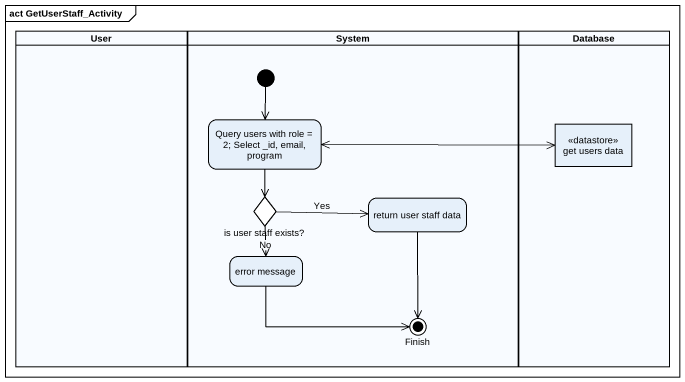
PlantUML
@startuml
mainframe act GetUserStaff_Activity
hide empty description
state User <<partition>>
state System <<partition>> {
  state "Query users with role = 2; Select _id, email, program" as Query_users_with_role_2
  state "is user staff exists?" as is_user_staff_exists <<choice>>
  state "return user staff data" as return_user_staff_data
  state "error message" as error_message
  state Finish <<end>>
  [*] --> Query_users_with_role_2
}
state "Database" as Database_ <<partition>> {
  state "get users data" as get_users_data <<datastore>>
}
Query_users_with_role_2 -right-> get_users_data
Query_users_with_role_2 --> is_user_staff_exists
get_users_data -left-> Query_users_with_role_2
is_user_staff_exists -right-> return_user_staff_data : Yes
is_user_staff_exists --> error_message : No
return_user_staff_data --> Finish
error_message -right-> Finish
@enduml
